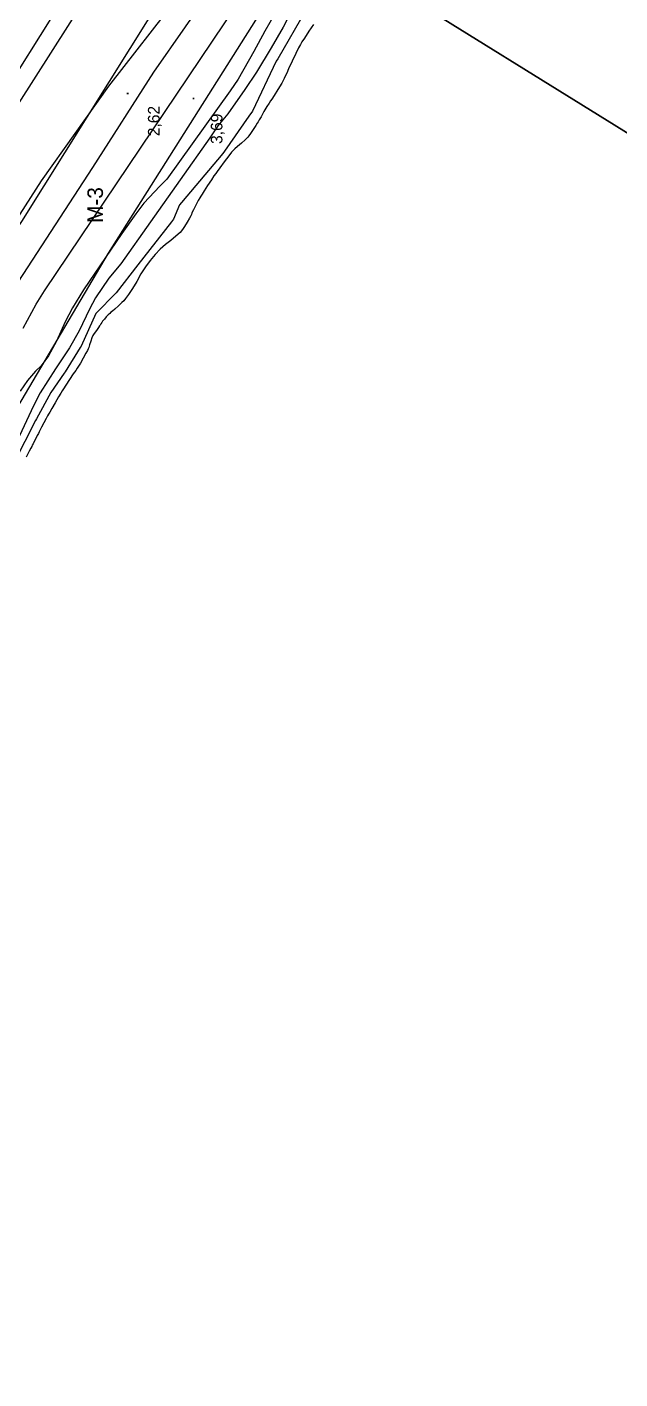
# Model space of a CAD drawing. Extents: x 731154 to 731744, y 4379381 to 4380408.
# Drawn here: x 731497.5 to 731573.9, y 4379796.2 to 4379970.3 of the extents above; entities that cross this region are included whole.
import ezdxf

# ---------------------------------------------------------------- set-up
doc = ezdxf.new("R2010")
doc.units = 0
doc.linetypes.add('DASHED', pattern=[0])
doc.linetypes.add('HIDDEN', pattern=[0])
doc.layers.get('0').update_dxf_attribs({"linetype": 'CONTINUOUS'})
for name, color, linetype in [('14', 7, 'CONTINUOUS'), ('24', 7, 'CONTINUOUS'), ('39', 7, 'CONTINUOUS'), ('40', 7, 'CONTINUOUS'), ('44', 7, 'CONTINUOUS'), ('48', 7, 'CONTINUOUS'), ('8', 7, 'CONTINUOUS'), ('9', 7, 'CONTINUOUS')]:
    doc.layers.add(name, color=color, linetype=linetype)

msp = doc.modelspace()

# ---------------------------------------------------------------- linework, layer by layer
at = {"layer": '14', "color": 0, "linetype": 'CONTINUOUS'}
msp.add_lwpolyline([(731501.96, 4379973.54), (731493.47, 4379960.06), (731484.76, 4379946.23), (731475.82, 4379932.04), (731466.88, 4379917.73), (731458.56, 4379904.31), (731451.29, 4379892.38), (731444.34, 4379880.8), (731437, 4379868.42), (731429.84, 4379856.09), (731423.42, 4379844.71), (731417.25, 4379833.48), (731410.47, 4379820.98), (731402.07, 4379805.26), (731391.99, 4379786.06)], dxfattribs=at)
at = {"layer": '24', "color": 0, "linetype": 'CONTINUOUS'}
for points in [[(731534.41, 4379970.59), (731533.81, 4379969.71), (731533.23, 4379968.84), (731532.9, 4379968.33), (731532.71, 4379968), (731532.48, 4379967.57), (731532.13, 4379966.86), (731531.65, 4379965.84), (731531.2, 4379964.88), (731530.95, 4379964.33), (731530.8, 4379964), (731530.63, 4379963.62), (731530.31, 4379963.04), (731529.81, 4379962.21), (731529.32, 4379961.44), (731529.03, 4379960.98), (731528.85, 4379960.73), (731528.68, 4379960.46), (731528.41, 4379960.03), (731528.03, 4379959.36), (731527.66, 4379958.69), (731527.42, 4379958.29), (731527.28, 4379958.06), (731527.15, 4379957.87), (731526.96, 4379957.57), (731526.63, 4379957.07), (731526.29, 4379956.56), (731526.06, 4379956.23), (731525.93, 4379956.06)], [(731525.93, 4379956.06), (731525.83, 4379955.94), (731525.6, 4379955.73), (731525.13, 4379955.31), (731524.62, 4379954.86), (731524.28, 4379954.57), (731524.07, 4379954.37), (731523.85, 4379954.14), (731523.49, 4379953.69), (731522.9, 4379952.91), (731522.33, 4379952.14), (731522, 4379951.67), (731521.81, 4379951.4), (731521.59, 4379951.09), (731521.26, 4379950.6), (731520.77, 4379949.87), (731520.32, 4379949.16), (731520.05, 4379948.73), (731519.91, 4379948.48), (731519.77, 4379948.26), (731519.56, 4379947.9), (731519.25, 4379947.32), (731518.94, 4379946.73), (731518.76, 4379946.34), (731518.68, 4379946.11), (731518.61, 4379945.94), (731518.45, 4379945.64), (731518.14, 4379945.12), (731517.81, 4379944.57), (731517.54, 4379944.17), (731517.22, 4379943.81), (731516.7, 4379943.32), (731516.05, 4379942.77), (731515.36, 4379942.25), (731514.67, 4379941.67), (731514, 4379940.98), (731513.36, 4379940.21), (731512.76, 4379939.38), (731512.19, 4379938.48), (731511.64, 4379937.5), (731511.1, 4379936.57), (731510.6, 4379935.8), (731510.22, 4379935.28), (731509.98, 4379935.01), (731509.72, 4379934.77), (731509.29, 4379934.37), (731508.83, 4379933.94), (731508.52, 4379933.67), (731508.33, 4379933.52), (731508.17, 4379933.38), (731507.98, 4379933.19), (731507.73, 4379932.92), (731507.49, 4379932.66), (731507.34, 4379932.46), (731507.26, 4379932.36), (731507.21, 4379932.28), (731507.14, 4379932.19), (731507.03, 4379932.03), (731506.92, 4379931.88), (731506.84, 4379931.77), (731506.71, 4379931.57), (731506.45, 4379931.19), (731506.18, 4379930.81), (731506, 4379930.53), (731505.88, 4379930.25), (731505.73, 4379929.81), (731505.58, 4379929.35), (731505.46, 4379929.01), (731505.38, 4379928.8), (731505.29, 4379928.61), (731505.11, 4379928.27), (731504.76, 4379927.63), (731504.39, 4379926.98), (731504.14, 4379926.57), (731503.98, 4379926.32), (731503.79, 4379926.05), (731503.48, 4379925.6), (731502.99, 4379924.86), (731502.5, 4379924.13), (731502.22, 4379923.69), (731502.05, 4379923.42), (731501.88, 4379923.13), (731501.59, 4379922.64), (731501.15, 4379921.87), (731500.71, 4379921.12), (731500.44, 4379920.66), (731500.3, 4379920.42), (731500.17, 4379920.19), (731499.98, 4379919.85), (731499.68, 4379919.31), (731499.39, 4379918.75), (731499.2, 4379918.38), (731499.08, 4379918.14), (731498.98, 4379917.92), (731498.84, 4379917.66), (731498.64, 4379917.28), (731498.45, 4379916.89), (731498.3, 4379916.6), (731498.2, 4379916.41), (731498.13, 4379916.26), (731498.02, 4379916.04)], [(731498.02, 4379916.04), (731497.8, 4379915.64), (731497.58, 4379915.21), (731497.41, 4379914.89)]]:
    msp.add_lwpolyline(points, dxfattribs=at)
at = {"layer": '39', "color": 0, "linetype": 'CONTINUOUS'}
msp.add_lwpolyline([(731657.51, 4380200), (731656.83, 4380198.94), (731603.69, 4380115.3), (731550.16, 4380030.47), (731496.81, 4379945.2), (731466.61, 4379899.4), (731442.11, 4379856.3), (731410.6, 4379801.59), (731366.57, 4379711.54), (731322.95, 4379621.67), (731278.82, 4379531.74), (731234.51, 4379441.59), (731214.19, 4379400)], dxfattribs=at)
at = {"layer": '40', "color": 0, "linetype": 'CONTINUOUS'}
msp.add_line((731671.81, 4380200), (731507.96, 4379941.15), dxfattribs=at)
msp.add_lwpolyline([(731507.96, 4379941.15), (731447.77, 4379839.15), (731216.67, 4379400)], dxfattribs=at)
at = {"layer": '44', "color": 0, "linetype": 'CONTINUOUS'}
for points in [[(731497.02, 4379931.48), (731498.68, 4379934.57), (731499.78, 4379936.27), (731536.87, 4379991.44)], [(731533.39, 4379972.32), (731529.83, 4379966.17), (731529.61, 4379965.86), (731526.54, 4379959.41), (731526.09, 4379958.77), (731526.09, 4379958.77), (731522.96, 4379954.28), (731522.73, 4379953.96), (731517.39, 4379947.67), (731517.16, 4379947.35), (731516.36, 4379945.52), (731516.14, 4379945.19), (731511.79, 4379939.65), (731511.79, 4379939.65), (731509.01, 4379936.01), (731506.38, 4379933.38), (731506.38, 4379933.38), (731504.49, 4379929.17), (731504.37, 4379929), (731502.45, 4379925.87), (731502.32, 4379925.69), (731500.6, 4379923.21), (731500.6, 4379923.21), (731498.73, 4379919.79), (731498.61, 4379919.61), (731495.86, 4379914.17)], [(731531.75, 4379972.64), (731530.48, 4379970.25), (731528.94, 4379967.57), (731527.07, 4379964.46), (731525.57, 4379962.23), (731523.37, 4379959.09), (731522.08, 4379957.52), (731521.04, 4379955.98), (731509.6, 4379939.78), (731508.05, 4379937.92), (731506.34, 4379935.4), (731505.58, 4379933.94), (731504.23, 4379931.13), (731502.97, 4379928.96), (731501.17, 4379926.25), (731499.21, 4379923.17), (731498.36, 4379921.5), (731496.54, 4379917.63)], [(731529.44, 4379971.96), (731528.14, 4379969.73), (731526.73, 4379967.12), (731524.71, 4379963.53), (731523.68, 4379962.04), (731515.52, 4379950.67), (731514.61, 4379949.76), (731512.57, 4379947.57), (731511.53, 4379946.19), (731509.73, 4379943.66), (731504.78, 4379936.4), (731503.37, 4379934.1), (731502.45, 4379932.3), (731501.3, 4379929.79), (731500.27, 4379927.91), (731499.35, 4379926.61), (731498.61, 4379925.94), (731497.58, 4379924.75), (731496.62, 4379923.37)]]:
    msp.add_lwpolyline(points, dxfattribs=at)
at = {"layer": '8', "color": 0, "linetype": 'CONTINUOUS'}
msp.add_lwpolyline([(731521.94, 4379976.15), (731513.81, 4379964.44), (731505.96, 4379952.17), (731494.58, 4379934.71), (731483.75, 4379916.53), (731474.77, 4379898.31), (731466.19, 4379883.83), (731451.76, 4379856.23), (731443.02, 4379840.08), (731430.7, 4379814.5), (731417.83, 4379791.31)], dxfattribs=at)
at = {"layer": '8', "color": 0, "linetype": 'DASHED'}
msp.add_lwpolyline([(731407.74, 4379783.1), (731416.99, 4379799.58), (731424.31, 4379813.3), (731431.29, 4379827.3), (731438.65, 4379840.98), (731446.54, 4379854.92), (731453.73, 4379867.3), (731460.65, 4379880.05), (731469.49, 4379896.1), (731476.23, 4379910.58), (731483.59, 4379924.81), (731492.48, 4379939.73), (731499.4, 4379950.44), (731508.06, 4379962.64), (731517.02, 4379974.19)], dxfattribs=at)
at = {"layer": '9', "color": 0, "linetype": 'HIDDEN'}
msp.add_lwpolyline([(731387.18, 4379770.19), (731397.58, 4379791.87), (731412.43, 4379820.94), (731429.03, 4379849.46), (731443.4, 4379874.71), (731458.89, 4379901.04), (731476.85, 4379929.96), (731496.21, 4379960), (731514.62, 4379988.96), (731514.88, 4379989.16), (731523.34, 4380003.05), (731533.54, 4380018.27), (731545.75, 4380036.91), (731561.48, 4380062.46), (731576.1, 4380085.91), (731589.71, 4380107.51), (731603.52, 4380128.96), (731616.2, 4380149.15), (731627.76, 4380167.28), (731639.08, 4380185.16), (731648.9, 4380200)], dxfattribs=at)

# ---------------------------------------------------------------- texts
at = {"layer": '40', "color": 0, "linetype": 'CONTINUOUS'}
msp.add_text('M-3', height=2, rotation=90, dxfattribs=at).set_placement((731507.3, 4379945.03))
at = {"layer": '48', "color": 0, "linetype": 'CONTINUOUS'}
for s, p in [('.', (731510.6, 4379961.42)), ('.', (731519.06, 4379960.78)), (' 2,62', (731514.59, 4379955.64)), (' 3,69', (731522.68, 4379954.64))]:
    msp.add_text(s, height=1.5, rotation=90, dxfattribs=at).set_placement(p)

# ---------------------------------------------------------------- meshes
at = {"color": 0, "linetype": 'CONTINUOUS'}
mesh = msp.add_polyface(dxfattribs=at)
corners = [(731154.5, 4379381), (731154.5, 4379381), (731154.5, 4379571.96), (731462.5, 4379381), (731154.5, 4379746.49), (731744, 4379381), (731154.5, 4380407.5), (731744, 4380042.01), (731744, 4380407.5)]
mesh.append_faces([[corners[k] for k in face] for face in [(0, 1, 3, 2), (2, 3, 5, 4), (4, 5, 7, 6), (6, 7, 8, 8)]], dxfattribs={"vtx0": -1, "vtx2": -1, "color": 0})
mesh = msp.add_polyface(dxfattribs=at)
corners = [(731164.5, 4379391), (731164.5, 4379391), (731164.5, 4379575.76), (731462.5, 4379391), (731164.5, 4379744.09), (731734, 4379391), (731164.5, 4380211), (731734, 4379857.91), (731462.5, 4380211), (731734, 4380042.67), (731734, 4380211)]
mesh.append_faces([[corners[k] for k in face] for face in [(0, 1, 3, 2), (2, 3, 5, 4), (4, 5, 7, 6), (6, 7, 9, 8), (8, 9, 10, 10)]], dxfattribs={"vtx0": -1, "vtx2": -1, "color": 0})

doc.saveas('drawing.dxf')
